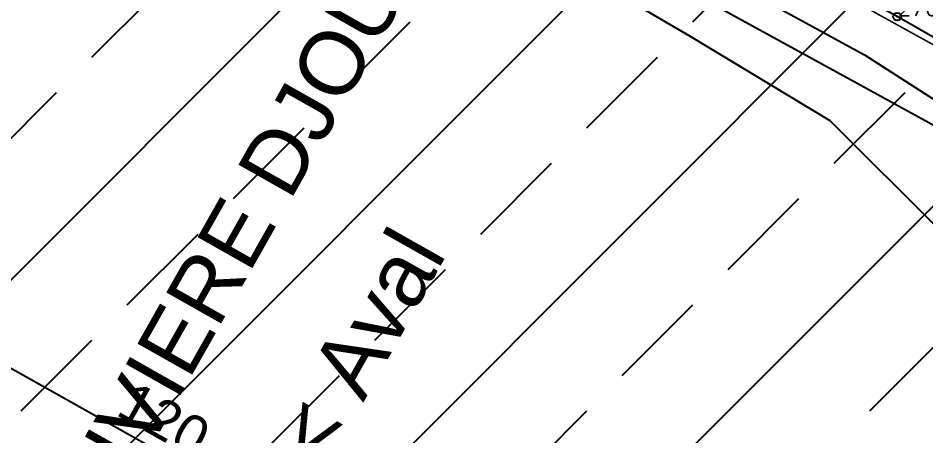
# Model space of a CAD drawing. Header units: millimetres. Extents: x 524954 to 526204, y 9523489 to 9524010.
# Drawn here: x 525293.2 to 525350.8, y 9523661.1 to 9523687.6 of the extents above; entities that cross this region are included whole.
import ezdxf

# ---------------------------------------------------------------- set-up
doc = ezdxf.new("R2010")
doc.units = ezdxf.units.MM
doc.header["$PDMODE"] = 32
doc.header["$PDSIZE"] = 0.5
doc.linetypes.add('ACAD_ISO12W100', pattern=[21, 12, -3, 0, -3, 0, -3])
doc.linetypes.add('CACHE2', pattern=[4.7625, 3.175, -1.5875])
for name, color, linetype in [('Bord Fleuve', 4, 'ACAD_ISO12W100'), ('PLUME_4', 3, 'Continuous'), ('PLUME_5', 6, 'Continuous'), ('PLUME_6', 2, 'Continuous'), ('PONT', 7, 'Continuous'), ('TopoAlt', 3, 'Continuous'), ('TOPOJIS', 7, 'Continuous'), ('Toponomie', 7, 'CACHE2')]:
    doc.layers.add(name, color=color, linetype=linetype)
doc.layers.add('Trottoir', color=7, linetype='Continuous', true_color=0xff6666)
doc.styles.add('Simplex 1.0', font='Simplex.shx', dxfattribs={"width": 0.99, "height": 1})
doc.styles.get("Standard").update_dxf_attribs({"font": 'arial.ttf'})
doc.dimstyles.new('ISO-25', dxfattribs={"dimtxt": 2.5, "dimasz": 2.5, "dimexe": 1.25, "dimexo": 0.625, "dimtad": 1, "dimtxsty": 'Standard', "dimcen": 2.5, "dimadec": 0, "dimazin": 0, "dimtfac": 1, "dimtmove": 0, "dimatfit": 3, "dimfxl": 1, "dimarcsym": 0})

# ---------------------------------------------------------------- blocks, each defined once
blk = doc.blocks.new('TCPOINT M')
at = {"color": 0}
blk.add_point((0, 0), dxfattribs=at)
at = {"layer": 'TopoAlt', "style": 'Simplex 1.0', "width": 0.99}
blk.add_attdef('ALT', (0.15, 0.15), '', height=1, dxfattribs=at)
blk = doc.blocks.new('*D29')
at = {"color": 0, "lineweight": -2, "transparency": 16777216}
for p, q in [((525274.397, 9523734.835), (525248.537, 9523688.664)), ((525251.329, 9523688.533), (525351.663, 9523632.337)), ((525379.094, 9523676.196), (525353.234, 9523630.025))]:
    blk.add_line(p, q, dxfattribs=at)
at = {"color": 0, "transparency": 16777216}
for points in [[(525251.533, 9523688.897), (525251.125, 9523688.17), (525249.148, 9523689.755)], [(525351.867, 9523632.701), (525351.46, 9523631.974), (525353.845, 9523631.115)]]:
    blk.add_solid(points, dxfattribs=at)
at = {"layer": 'Defpoints', "color": 0, "transparency": 16777216}
for p in [(525274.702, 9523735.381), (525379.399, 9523676.741), (525353.845, 9523631.115)]:
    blk.add_point(p, dxfattribs=at)
at = {"color": 0, "transparency": 16777216, "insert": (525302.425, 9523662.094), "char_height": 2.5, "attachment_point": 5, "rotation": 330.74736}
blk.add_mtext('120', dxfattribs=at)

msp = doc.modelspace()

# ---------------------------------------------------------------- hatches: boundary and pattern name
at = {"layer": 'Bord Fleuve', "ltscale": 0.5}
h = msp.add_hatch(dxfattribs=at)
h.set_pattern_fill('ANSI33', color=135, scale=2, style=0)
h.paths.add_polyline_path([(525394.875, 9523547.688), (525386.855, 9523539.684), (525374.857, 9523528.592), (525359.402, 9523533.054), (525302.267, 9523541.753), (525253.226, 9523571.678), (525189.199, 9523592.989), (525146.601, 9523610.427), (525134.908, 9523628.389), (525130.258, 9523644.878), (525129.915, 9523646.053), (525134.923, 9523646.805), (525141.4, 9523651.378), (525145.39, 9523652.194), (525150.779, 9523654.113), (525153.673, 9523654.734), (525157.062, 9523656.215), (525170.428, 9523659.554), (525190.68, 9523663.166), (525195.533, 9523671.037), (525214.046, 9523677.393), (525226.978, 9523684.419), (525241.856, 9523699.409), (525259.549, 9523697.749), (525263.742, 9523702.788), (525265.599, 9523705.429), (525271.397, 9523709.575), (525278.663, 9523713.162), (525282.299, 9523718.359), (525286.813, 9523721.853), (525297.974, 9523715.602), (525305.783, 9523711.053), (525316.348, 9523705.233), (525323.457, 9523701.143), (525333.272, 9523695.625), (525364.282, 9523678.524), (525367.141, 9523669.609), (525369.992, 9523664.673), (525374.256, 9523657.439), (525374.878, 9523649.759), (525376.197, 9523640.514), (525378.821, 9523632.503), (525377.801, 9523621.191), (525377.159, 9523606.875), (525382.451, 9523599.216), (525388.758, 9523585.471), (525391.317, 9523567.355), (525392.74, 9523563.589), (525392.123, 9523555.946)])

# ---------------------------------------------------------------- linework, layer by layer
at = {"layer": 'PLUME_4'}
msp.add_lwpolyline([(525197.448, 9523761.578), (525201.012, 9523760.835), (525206.715, 9523758.243), (525215.557, 9523753.876), (525220.726, 9523751.746), (525224.325, 9523750.505), (525232.668, 9523746.101), (525239.551, 9523741.088), (525240.585, 9523740.663), (525244.829, 9523737.463), (525248.502, 9523735.224), (525256.954, 9523729.324), (525264.907, 9523723.387), (525272.009, 9523715.383), (525283.551, 9523715.223), (525291.967, 9523709.821), (525301.27, 9523705.988), (525310.112, 9523701.62), (525319.416, 9523697.788), (525327.405, 9523691.352), (525335.784, 9523686.449), (525344.699, 9523681.084), (525351.727, 9523674.077)], dxfattribs=at)
msp.add_lwpolyline([(525197.448, 9523761.578), (525201.012, 9523760.835), (525206.715, 9523758.243), (525215.557, 9523753.876), (525220.726, 9523751.746), (525224.325, 9523750.505), (525232.668, 9523746.101), (525239.551, 9523741.088), (525240.585, 9523740.663), (525244.829, 9523737.463), (525248.502, 9523735.224), (525256.954, 9523729.324), (525264.907, 9523723.387), (525272.009, 9523715.383), (525283.551, 9523715.223), (525291.967, 9523709.821), (525301.27, 9523705.988), (525310.112, 9523701.62), (525319.416, 9523697.788), (525327.405, 9523691.352), (525335.784, 9523686.449), (525344.699, 9523681.084), (525351.727, 9523674.077)], dxfattribs=at)
at = {"layer": 'PLUME_5'}
msp.add_lwpolyline([(525197.801, 9523763.609), (525201.401, 9523762.368), (525207.567, 9523760.311), (525216.336, 9523756.94), (525222.003, 9523754.847), (525225.639, 9523753.108), (525233.946, 9523749.202), (525241.255, 9523745.223), (525242.824, 9523744.335), (525247.494, 9523742.169), (525251.166, 9523739.931), (525260.081, 9523734.566), (525268.46, 9523729.663), (525277.338, 9523724.796), (525286.216, 9523719.929), (525294.595, 9523715.026), (525303.509, 9523709.661), (525311.888, 9523704.758), (525320.766, 9523699.891), (525329.644, 9523695.025), (525338.023, 9523690.122), (525346.901, 9523685.255), (525355.316, 9523679.853)], dxfattribs=at)
at = {"layer": 'PLUME_6'}
msp.add_lwpolyline([(525197.412, 9523762.076), (525201.012, 9523760.835), (525206.679, 9523758.742), (525215.946, 9523755.408), (525221.115, 9523753.279), (525224.751, 9523751.539), (525233.556, 9523747.669), (525240.829, 9523744.19), (525241.899, 9523743.265), (525246.606, 9523740.601), (525250.777, 9523738.398), (525259.156, 9523733.495), (525268.034, 9523728.629), (525276.413, 9523723.726), (525285.327, 9523718.361), (525294.205, 9523713.494), (525302.584, 9523708.591), (525311.462, 9523703.724), (525319.841, 9523698.821), (525328.756, 9523693.456), (525337.135, 9523688.553), (525346.013, 9523683.686), (525354.891, 9523678.82)], dxfattribs=at)
at = {"layer": 'PONT', "const_width": 0.1, "flags": 128}
msp.add_lwpolyline([(525365.354, 9523678.127), (525333.355, 9523695.773), (525323.541, 9523701.291), (525316.431, 9523705.38), (525305.867, 9523711.201), (525298.058, 9523715.749), (525284.961, 9523723.084)], dxfattribs=at)
at = {"layer": 'Trottoir', "flags": 128}
msp.add_lwpolyline([(525417.989, 9523652.315), (525406.159, 9523656.432), (525398.337, 9523659.995), (525394.304, 9523661.935), (525387.21, 9523665.848), (525373.267, 9523673.879), (525366.23, 9523677.86), (525361.64, 9523680.436), (525348.982, 9523687.672), (525333.505, 9523696.038), (525323.692, 9523701.556), (525316.581, 9523705.646), (525306.017, 9523711.466), (525298.209, 9523716.014), (525287.22, 9523722.168), (525282.415, 9523724.654), (525283.125, 9523726.121)], dxfattribs=at)

# ---------------------------------------------------------------- block references
at = {"layer": 'TOPOJIS'}
ref = msp.add_blockref('TCPOINT M', (525348.982, 9523687.672, 276.26), dxfattribs=at)
ref.add_attrib('ALT', '276.26', (525349.032, 9523687.722, 276.26), dxfattribs={"layer": 'TopoAlt', "height": 1, "style": 'Simplex 1.0', "width": 0.99})

# ---------------------------------------------------------------- texts
at = {"layer": 'Toponomie', "char_height": 4, "width": 77.04071, "attachment_point": 1, "rotation": 60.52788}
for s, insert in [('RIVIERE DJOUE', (525295.162, 9523657.064)), (' << Aval', (525306.849, 9523656.743))]:
    msp.add_mtext(s, dxfattribs=dict(at, insert=insert))

# ---------------------------------------------------------------- dimensions: what is measured, and where the dimension line sits
dim = msp.add_aligned_dim(p1=(525274.702, 9523735.381), p2=(525379.399, 9523676.741), distance=-52.295, dimstyle='ISO-25')
dim.commit()
dim.dimension.update_dxf_attribs({"geometry": '*D29', "text_midpoint": (525302.425, 9523662.094)})

doc.saveas('drawing.dxf')
